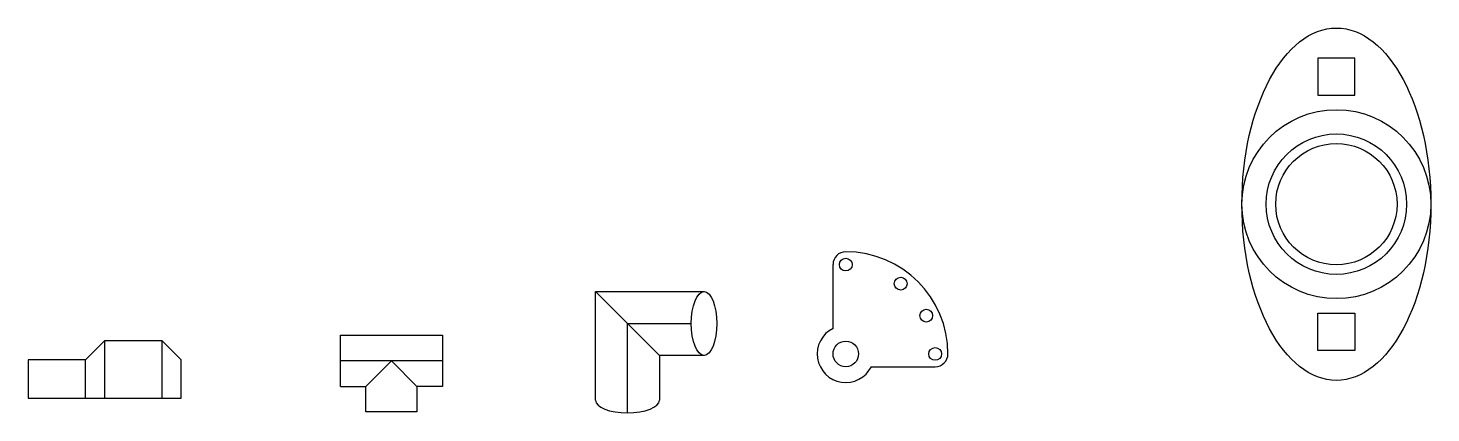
# Model space of a CAD drawing. Header units: inches. Extents: x 2051 to 3150, y 950 to 1252.
import ezdxf

# ---------------------------------------------------------------- set-up
doc = ezdxf.new("R2010")
doc.units = ezdxf.units.IN
doc.header["$MEASUREMENT"] = 0

msp = doc.modelspace()

# ---------------------------------------------------------------- linework, layer by layer
for p, q in [((3090.3, 1228.3), (3061.3, 1228.3)), ((3061.3, 1228.3), (3061.3, 1199.3)), ((3090.3, 1199.3), (3090.3, 1228.3)), ((3061.3, 1199.3), (3075.8, 1199.3)), ((3075.8, 1199.3), (3090.3, 1199.3)), ((2681.6, 1016.5), (2681.6, 1066.5)), ((2495.6, 960.3), (2495.6, 1045.3)), ((2495.6, 1045.3), (2580.6, 1045.3)), ((2495.6, 1045.3), (2545.6, 995.3)), ((3061.3, 999.3), (3061.3, 1028.3)), ((3061.3, 1028.3), (3075.8, 1028.3)), ((3075.8, 1028.3), (3090.3, 1028.3)), ((3090.3, 1028.3), (3090.3, 999.3)), ((2295.8, 971.1), (2295.8, 1011.1)), ((2295.8, 1011.1), (2375.8, 1011.1)), ((2375.8, 1011.1), (2375.8, 971.1)), ((2520.6, 950.3), (2520.6, 1020.3)), ((2520.6, 1020.3), (2570.6, 1020.3)), ((2096.2, 991.8), (2111.2, 1006.8)), ((2156.2, 1006.8), (2111.2, 1006.8)), ((2111.2, 1006.8), (2111.2, 961.8)), ((2156.2, 961.8), (2156.2, 1006.8)), ((2156.2, 1006.8), (2171.2, 991.8)), ((2096.2, 991.8), (2051.2, 991.8)), ((2051.2, 991.8), (2051.2, 961.8)), ((2096.2, 961.8), (2096.2, 991.8)), ((2171.2, 961.8), (2171.2, 991.8)), ((2375.8, 991.1), (2295.8, 991.1)), ((2315.8, 971.1), (2335.8, 991.1)), ((2355.8, 971.1), (2335.8, 991.1)), ((2580.6, 995.3), (2545.6, 995.3)), ((2545.6, 995.3), (2545.6, 960.3)), ((3090.3, 999.3), (3061.3, 999.3)), ((2711.6, 986.5), (2761.6, 986.5)), ((2295.8, 971.1), (2315.8, 971.1)), ((2315.8, 951.1), (2315.8, 971.1)), ((2375.8, 971.1), (2355.8, 971.1)), ((2355.8, 971.1), (2355.8, 951.1)), ((2051.2, 961.8), (2096.2, 961.8)), ((2096.2, 961.8), (2111.2, 961.8)), ((2111.2, 961.8), (2156.2, 961.8)), ((2156.2, 961.8), (2171.2, 961.8)), ((2355.8, 951.1), (2315.8, 951.1))]:
    msp.add_line(p, q)
for centre, radius in [((3075.8, 1113.8), 74), ((3075.8, 1113.8), 55), ((3075.8, 1113.8), 47.5), ((2691.6, 1066.5), 5), ((2734.6, 1051.5), 5), ((2754.6, 1026.5), 5), ((2691.6, 996.5), 10), ((2761.6, 996.5), 5)]:
    msp.add_circle(centre, radius)
for centre, radius, start, end in [((2691.6, 1066.5), 10, 90, 180), ((2691.6, 996.5), 80, 0, 90), ((2691.6, 996.5), 22.4, 116.5651, 333.4349), ((2761.6, 996.5), 10, 270, 0)]:
    msp.add_arc(centre, radius, start, end)
for centre, major_axis, ratio in [((3075.8, 1113.8), (0, 138), 0.536232), ((2580.6, 1020.3), (0, 25), 0.4)]:
    msp.add_ellipse(centre, major_axis=major_axis, ratio=ratio)
msp.add_ellipse((2520.6, 960.3), major_axis=(25, 0), ratio=0.4, start_param=3.141593, end_param=6.283185)

doc.saveas('drawing.dxf')
